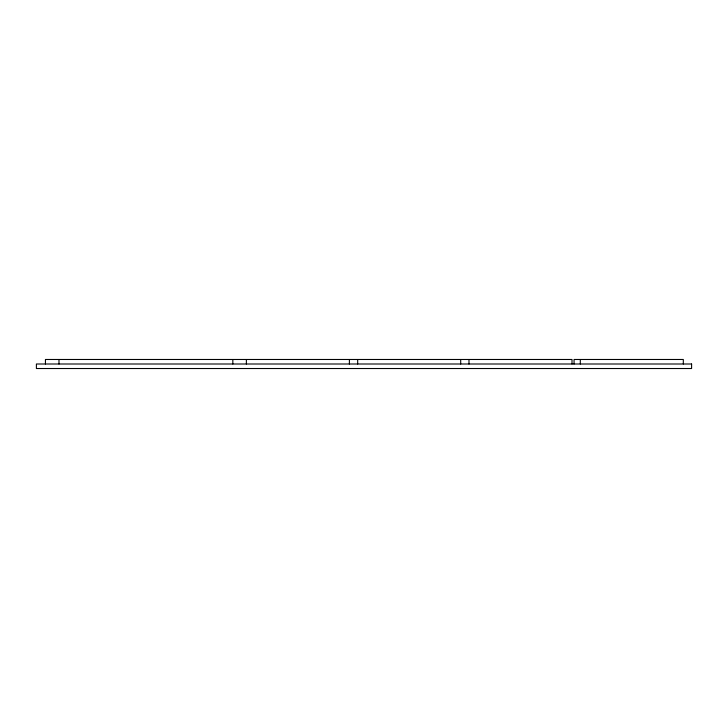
<?xml version="1.0" encoding="UTF-8"?>
<svg xmlns="http://www.w3.org/2000/svg" width="728" height="728" viewBox="0 0 728 728"><rect width="100%" height="100%" fill="white"/><g stroke="black" fill="none" stroke-linecap="round" stroke-linejoin="round"><path stroke-width="1.09" d="M683.31 364L683.31 359.477L574.064 359.477L574.064 364M580.298 359.477L580.298 364M572.008 364L572.008 359.477L45.445 359.477L45.445 364M468.987 359.477L468.987 364M460.697 359.477L460.697 364M357.685 359.477L357.685 364M349.394 359.477L349.394 364M246.373 359.477L246.373 364M232.833 359.477L232.833 364M58.986 359.477L58.986 364M691.6 364L36.4 364L36.4 368.523L691.6 368.523L691.6 364"/></g></svg>
